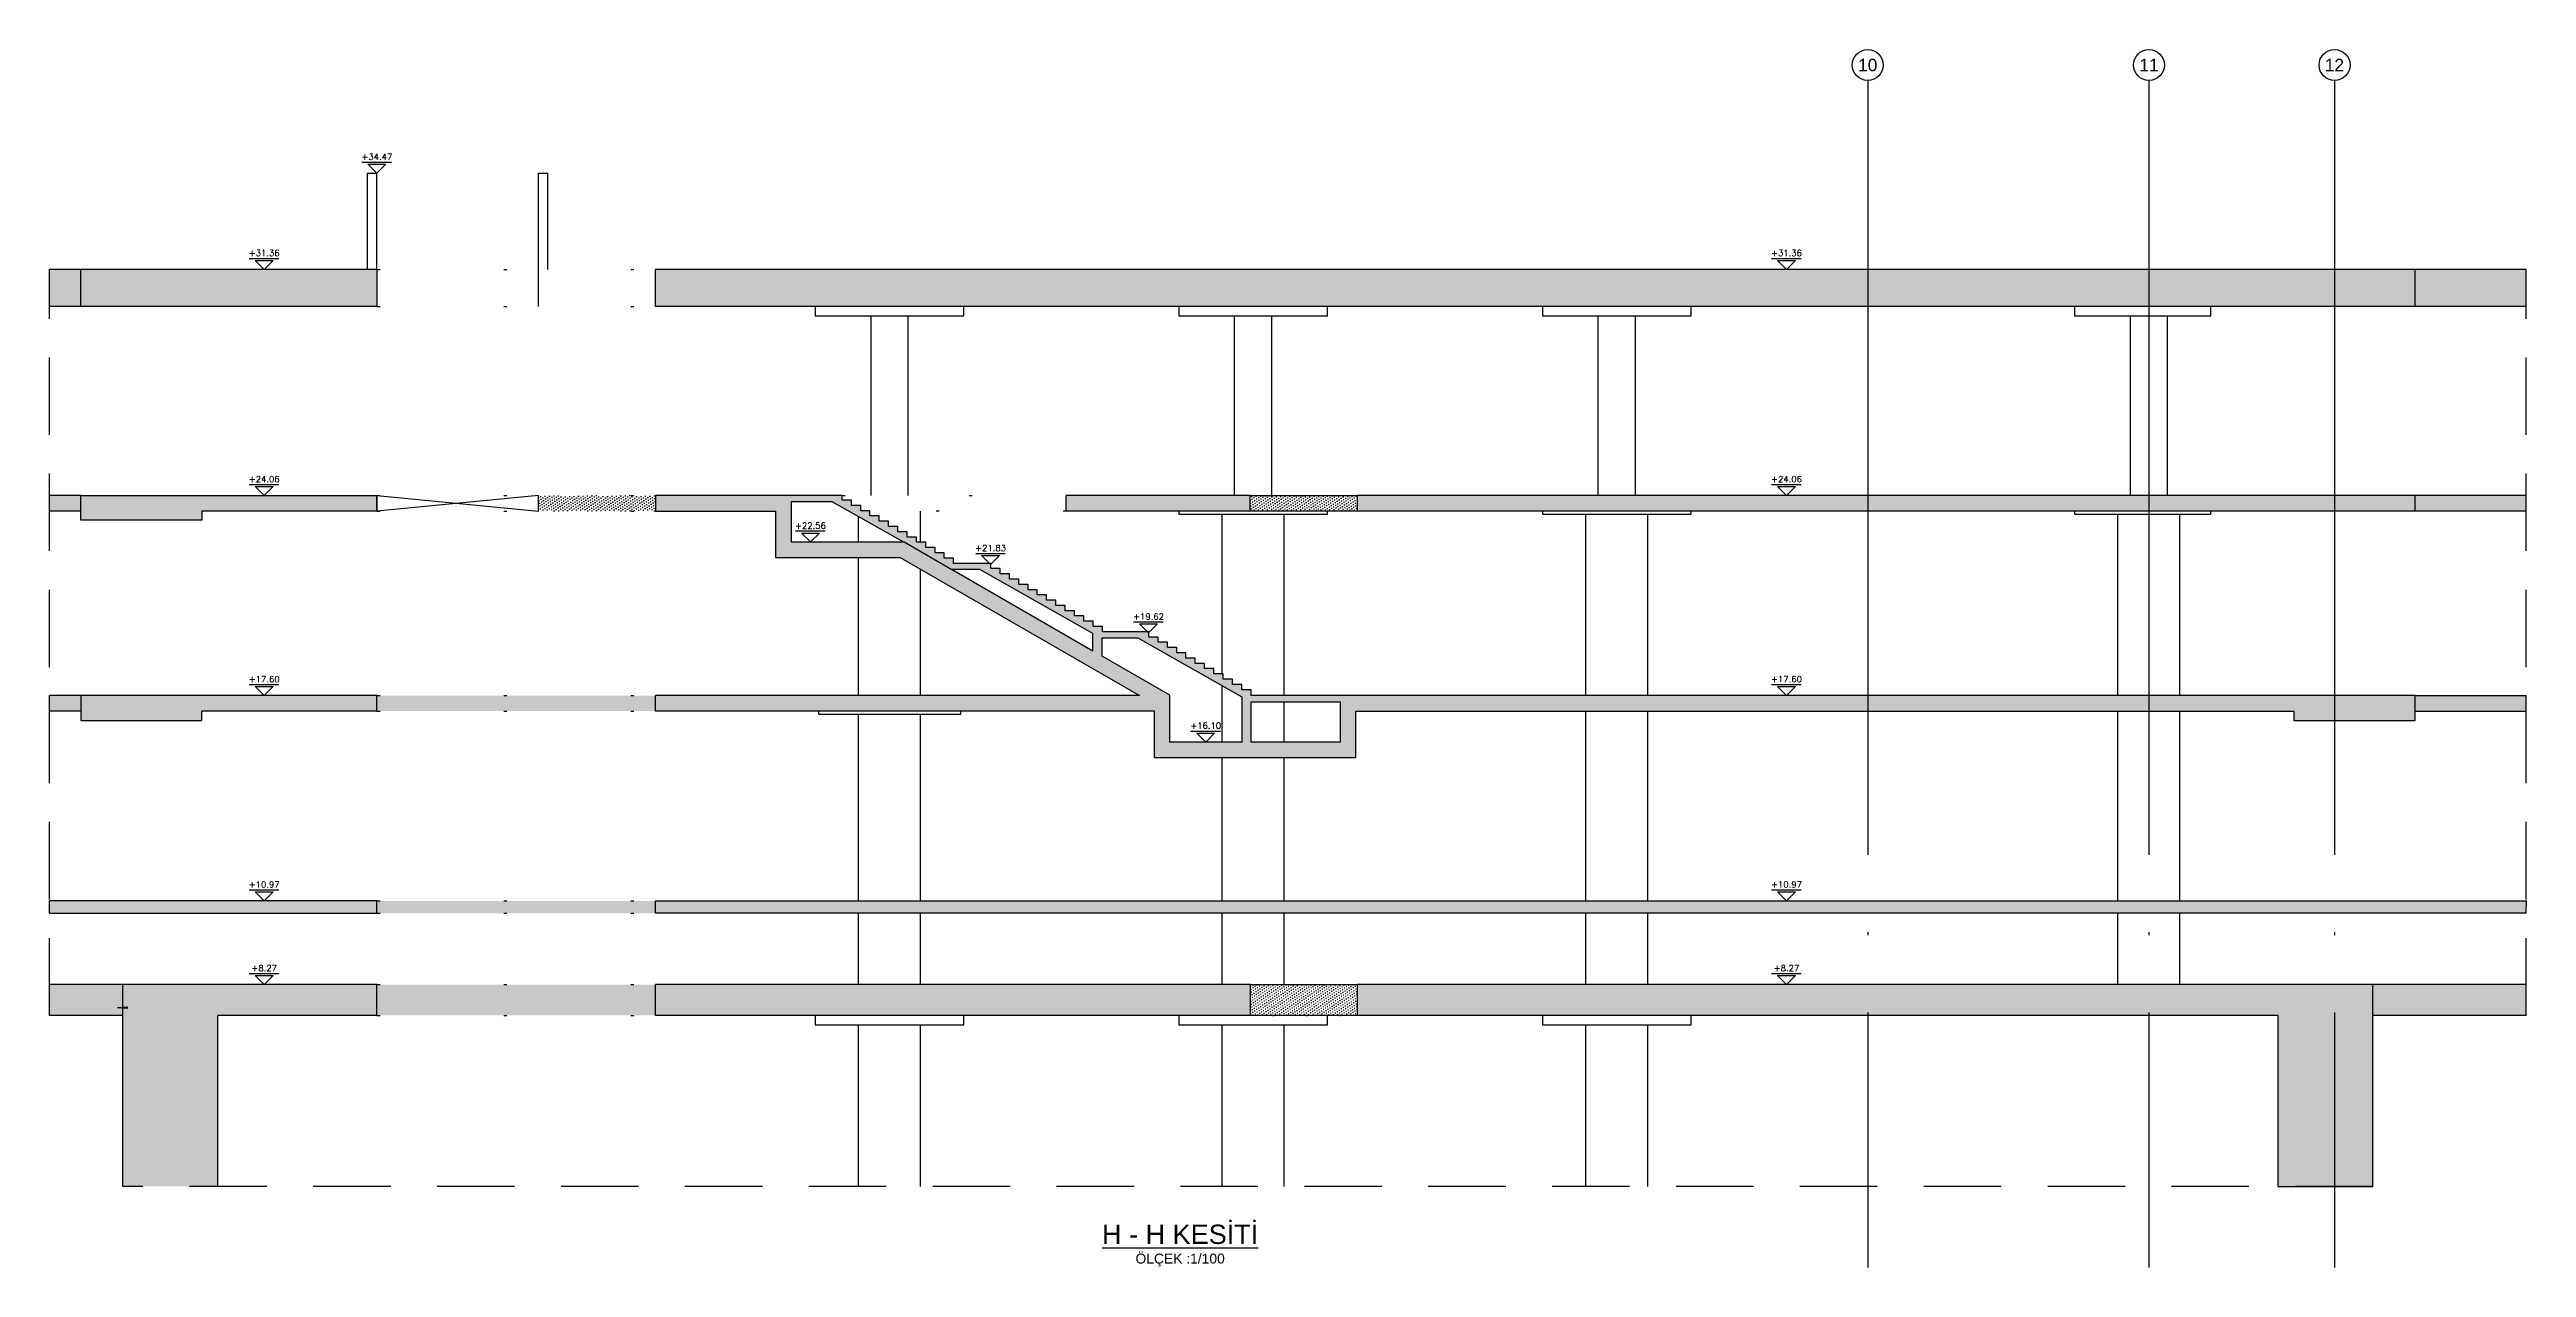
# Model space of a CAD drawing. Header units: millimetres. Extents: x 400408 to 401363, y 4543987 to 4544157.
# Drawn here: x 401201.3 to 401281.3, y 4544029.1 to 4544068.4 of the extents above; entities that cross this region are included whole.
import ezdxf
from ezdxf.enums import TextEntityAlignment as Align

# ---------------------------------------------------------------- set-up
doc = ezdxf.new("R2010")
doc.units = ezdxf.units.MM
for name, pattern in [('ACAD_ISO05W100', [33, 24, -3, 0, -3, 0, -3]), ('AKS', [3, 2.5, -0.25, 0, -0.25]), ('CIZGI', [0.4, 0.25, -0.15]), ('CONTINU', [0]), ('Dot', [4, 0, -4]), ('HIDDEN', [0.375, 0.25, -0.125])]:
    doc.linetypes.add(name, pattern=pattern)
for name, color, linetype in [('aks prota', 2, 'AKS'), ('caks prota', 4, 'Continuous'), ('görünüş prota', 4, 'Continuous'), ('iderzi_PROTA', 3, 'Continuous'), ('kesik prota', 2, 'CIZGI'), ('kesit prota', 1, 'Continuous'), ('kesit tarama prota', 252, 'Continuous'), ('kolon tarama prota', 252, 'Continuous'), ('kot prota', 4, 'Continuous'), ('PRT-CST-rc_level', 6, 'Continuous'), ('PRT-CST-rc_levermark', 4, 'Continuous'), ('st_s_su tutucu', 2, 'Continuous'), ('st_s_ölçü', 4, 'Continuous'), ('t35 prota', 3, 'Continuous'), ('taks prota', 7, 'Continuous'), ('tplan prota', 7, 'Continuous')]:
    doc.layers.add(name, color=color, linetype=linetype)
doc.styles.add('Arial', font='Arial.ttf')
doc.styles.add('OLCU', font='romanstw.shx')
doc.styles.add('TAKS', font='Arial Unicode.ttf')
pattern_1 = [(36, (401042.08825, 4543716.50531), (-0.014547592, 0.087543451), [0, -0.079375])]

# ---------------------------------------------------------------- blocks, each defined once
blk = doc.blocks.new('KOTK5')
at = {"layer": 'PRT-CST-rc_levermark'}
blk.add_line((217, 160), (-213, 160), dxfattribs=at)
blk.add_lwpolyline([(130, 130), (-130, 130), (0, 0)], close=True, dxfattribs=at)
at = {"layer": 'PRT-CST-rc_level', "style": 'OLCU'}
blk.add_attdef('000.00', text='', height=90, dxfattribs=at).set_placement((0, 193), align=Align.CENTER)
blk = doc.blocks.new('D')
at = {"layer": 'st_s_su tutucu', "linetype": 'CONTINU', "ltscale": 0.2}
for p, q in [((-39988, 52508), (-39993, 52508)), ((-39993, 52508), (-39993, 52507)), ((-39993, 52507), (-39991, 52506)), ((-39991, 52499), (-39992, 52499)), ((-39992, 52499), (-39992, 52498)), ((-39992, 52498), (-39991, 52498)), ((-39991, 52489), (-39992, 52489)), ((-39992, 52489), (-39992, 52488)), ((-39992, 52488), (-39991, 52488)), ((-39991, 52479), (-39992, 52479)), ((-39992, 52479), (-39992, 52478)), ((-39992, 52478), (-39991, 52478)), ((-39992, 52468), (-39992, 52469)), ((-39992, 52469), (-39991, 52469)), ((-39991, 52468), (-39992, 52468)), ((-39991, 52506), (-39991, 52499)), ((-39991, 52498), (-39991, 52489)), ((-39991, 52488), (-39991, 52479)), ((-39991, 52469), (-39991, 52478)), ((-39991, 52459), (-39991, 52468)), ((-39990, 52506), (-39988, 52507)), ((-39990, 52499), (-39990, 52506)), ((-39989, 52499), (-39990, 52499)), ((-39990, 52489), (-39990, 52498)), ((-39990, 52498), (-39989, 52498)), ((-39989, 52489), (-39990, 52489)), ((-39990, 52479), (-39990, 52488)), ((-39990, 52488), (-39989, 52488)), ((-39989, 52479), (-39990, 52479)), ((-39990, 52478), (-39989, 52478)), ((-39990, 52478), (-39990, 52469)), ((-39990, 52469), (-39989, 52469)), ((-39989, 52468), (-39990, 52468)), ((-39990, 52468), (-39990, 52459)), ((-39989, 52498), (-39989, 52499)), ((-39989, 52488), (-39989, 52489)), ((-39989, 52478), (-39989, 52479)), ((-39989, 52469), (-39989, 52468)), ((-39988, 52507), (-39988, 52508)), ((-39993, 52449), (-39991, 52450)), ((-39993, 52448), (-39993, 52449)), ((-39988, 52448), (-39993, 52448)), ((-39992, 52458), (-39992, 52459)), ((-39992, 52459), (-39991, 52459)), ((-39991, 52458), (-39992, 52458)), ((-39991, 52450), (-39991, 52458)), ((-39990, 52459), (-39989, 52459)), ((-39989, 52458), (-39990, 52458)), ((-39990, 52458), (-39990, 52450)), ((-39990, 52450), (-39988, 52449)), ((-39989, 52459), (-39989, 52458)), ((-39988, 52449), (-39988, 52448))]:
    blk.add_line(p, q, dxfattribs=at)

msp = doc.modelspace()

# ---------------------------------------------------------------- hatches: boundary and pattern name
at = {"layer": 'kesit tarama prota'}
h = msp.add_hatch(color=256, dxfattribs=at)
h.dxf.hatch_style = 1
h.paths.add_polyline_path([(401202.329, 4544061.297), (401201.317, 4544061.297), (401201.317, 4544060.097), (401202.329, 4544060.097)])
h.paths.add_polyline_path([(401211.887, 4544061.297), (401202.329, 4544061.297), (401202.329, 4544060.097), (401211.887, 4544060.097)])
h = msp.add_hatch(color=256, dxfattribs=at)
h.dxf.hatch_style = 1
h.paths.add_polyline_path([(401277.693, 4544061.297), (401220.887, 4544061.297), (401220.887, 4544060.097), (401277.693, 4544060.097)])
h = msp.add_hatch(color=256, dxfattribs=at)
h.dxf.hatch_style = 1
h.paths.add_polyline_path([(401281.286, 4544061.297), (401277.693, 4544061.297), (401277.693, 4544060.097), (401281.286, 4544060.097)])
h = msp.add_hatch(color=256, dxfattribs=at)
h.dxf.hatch_style = 1
h.paths.add_polyline_path([(401202.326, 4544053.997), (401201.317, 4544053.997), (401201.317, 4544053.497), (401202.326, 4544053.497)])
h.paths.add_polyline_path([(401211.887, 4544053.997), (401202.326, 4544053.997), (401202.326, 4544053.197), (401206.239, 4544053.197), (401206.239, 4544053.497), (401211.887, 4544053.497)])
h = msp.add_hatch(dxfattribs=at)
h.set_pattern_fill('DOTS', color=2, scale=0.05, angle=36)
h.set_pattern_definition(pattern_1)
h.paths.add_polyline_path([(401220.887, 4544053.997), (401217.107, 4544053.997), (401217.107, 4544053.497), (401220.887, 4544053.497)])
h = msp.add_hatch(color=256, dxfattribs=at)
h.dxf.hatch_style = 1
h.paths.add_polyline_path([(401277.693, 4544047.537), (401240.11, 4544047.537), (401240.11, 4544047.727), (401239.81, 4544047.727), (401239.81, 4544047.897), (401239.51, 4544047.897), (401239.51, 4544048.067), (401239.21, 4544048.067), (401239.21, 4544048.237), (401238.91, 4544048.237), (401238.91, 4544048.407), (401238.61, 4544048.407), (401238.61, 4544048.577), (401238.31, 4544048.577), (401238.31, 4544048.747), (401238.01, 4544048.747), (401238.01, 4544048.917), (401237.71, 4544048.917), (401237.71, 4544049.087), (401237.41, 4544049.087), (401237.41, 4544049.257), (401237.11, 4544049.257), (401237.11, 4544049.427), (401236.81, 4544049.427), (401236.81, 4544049.597), (401235.31, 4544049.597), (401235.31, 4544049.767), (401235.01, 4544049.767), (401235.01, 4544049.937), (401234.71, 4544049.937), (401234.71, 4544050.107), (401234.41, 4544050.107), (401234.41, 4544050.277), (401234.11, 4544050.277), (401234.11, 4544050.447), (401233.81, 4544050.447), (401233.81, 4544050.617), (401233.51, 4544050.617), (401233.51, 4544050.787), (401233.21, 4544050.787), (401233.21, 4544050.957), (401232.91, 4544050.957), (401232.91, 4544051.127), (401232.61, 4544051.127), (401232.61, 4544051.297), (401232.31, 4544051.297), (401232.31, 4544051.467), (401232.01, 4544051.467), (401232.01, 4544051.637), (401231.71, 4544051.637), (401231.71, 4544051.807), (401230.507, 4544051.807), (401230.507, 4544051.977), (401230.207, 4544051.977), (401230.207, 4544052.147), (401229.907, 4544052.147), (401229.907, 4544052.317), (401229.607, 4544052.317), (401229.607, 4544052.487), (401229.307, 4544052.487), (401229.307, 4544052.657), (401229.007, 4544052.657), (401229.007, 4544052.827), (401228.707, 4544052.827), (401228.707, 4544052.997), (401228.407, 4544052.997), (401228.407, 4544053.167), (401228.107, 4544053.167), (401228.107, 4544053.337), (401227.807, 4544053.337), (401227.807, 4544053.507), (401227.507, 4544053.507), (401227.507, 4544053.677), (401227.207, 4544053.677), (401227.207, 4544053.847), (401226.907, 4544053.847), (401226.907, 4544053.997), (401220.887, 4544053.997), (401220.887, 4544053.497), (401224.758, 4544053.497), (401224.758, 4544051.997), (401228.781, 4544051.997), (401236.506, 4544047.537), (401220.887, 4544047.537), (401220.887, 4544047.037), (401236.993, 4544047.037), (401236.993, 4544045.537), (401243.493, 4544045.537), (401243.493, 4544047.037), (401273.78, 4544047.037), (401273.78, 4544046.737), (401277.693, 4544046.737)])
h.paths.add_polyline_path([(401230.457, 4544051.607), (401231.357, 4544051.607), (401235.002, 4544049.542), (401235.002, 4544048.983)], flags=16)
h.paths.add_polyline_path([(401235.302, 4544048.81), (401235.302, 4544049.397), (401236.457, 4544049.397), (401239.81, 4544047.497), (401239.81, 4544046.037), (401237.493, 4544046.037), (401237.493, 4544047.545)], flags=16)
h.paths.add_polyline_path([(401240.11, 4544047.337), (401242.993, 4544047.337), (401242.993, 4544046.037), (401240.11, 4544046.037)], flags=16)
h.paths.add_polyline_path([(401228.884, 4544052.497), (401225.258, 4544052.497), (401225.258, 4544053.797), (401226.59, 4544053.797)], flags=16)
h = msp.add_hatch(color=256, dxfattribs=at)
h.dxf.hatch_style = 1
h.paths.add_polyline_path([(401240.08, 4544053.997), (401234.14, 4544053.997), (401234.14, 4544053.497), (401240.08, 4544053.497)])
h.paths.add_polyline_path([(401277.693, 4544053.997), (401243.55, 4544053.997), (401243.55, 4544053.497), (401277.693, 4544053.497)])
h = msp.add_hatch(dxfattribs=at)
h.set_pattern_fill('DOTS', color=2, scale=0.05, angle=36)
h.set_pattern_definition(pattern_1)
h.paths.add_polyline_path([(401243.55, 4544053.997), (401240.08, 4544053.997), (401240.08, 4544053.497), (401243.55, 4544053.497)])
h = msp.add_hatch(color=256, dxfattribs=at)
h.dxf.hatch_style = 1
h.paths.add_polyline_path([(401281.286, 4544053.997), (401277.693, 4544053.997), (401277.693, 4544053.497), (401281.286, 4544053.497)])
h = msp.add_hatch(color=256, dxfattribs=at)
h.dxf.hatch_style = 1
h.paths.add_polyline_path([(401202.326, 4544047.537), (401201.317, 4544047.537), (401201.317, 4544047.037), (401202.326, 4544047.037)])
h.paths.add_polyline_path([(401211.887, 4544047.537), (401202.326, 4544047.537), (401202.326, 4544046.737), (401206.239, 4544046.737), (401206.239, 4544047.037), (401211.887, 4544047.037)])
h = msp.add_hatch(dxfattribs=at)
h.set_pattern_fill('DOTS', color=2, scale=0.05, angle=36)
h.set_pattern_definition(pattern_1)
h.paths.add_polyline_path([(401220.887, 4544047.537), (401211.887, 4544047.537), (401211.887, 4544047.037), (401220.887, 4544047.037)])
h = msp.add_hatch(color=256, dxfattribs=at)
h.dxf.hatch_style = 1
h.paths.add_polyline_path([(401281.286, 4544047.537), (401277.693, 4544047.537), (401277.693, 4544047.037), (401281.286, 4544047.037)])
h = msp.add_hatch(color=256, dxfattribs=at)
h.dxf.hatch_style = 1
h.paths.add_polyline_path([(401211.887, 4544040.907), (401201.317, 4544040.907), (401201.317, 4544040.507), (401211.887, 4544040.507)])
h = msp.add_hatch(dxfattribs=at)
h.set_pattern_fill('DOTS', color=2, scale=0.05, angle=36)
h.set_pattern_definition(pattern_1)
h.paths.add_polyline_path([(401220.887, 4544040.907), (401211.887, 4544040.907), (401211.887, 4544040.507), (401220.887, 4544040.507)])
h = msp.add_hatch(color=256, dxfattribs=at)
h.dxf.hatch_style = 1
h.paths.add_polyline_path([(401281.291, 4544040.907), (401220.887, 4544040.907), (401220.887, 4544040.507), (401281.286, 4544040.507)])
h = msp.add_hatch(color=256, dxfattribs=at)
h.dxf.hatch_style = 1
h.paths.add_polyline_path([(401206.746, 4544037.207), (401211.887, 4544037.207), (401211.887, 4544038.207), (401201.317, 4544038.207), (401201.317, 4544037.207), (401203.683, 4544037.207), (401203.683, 4544031.689), (401206.746, 4544031.689)])
h = msp.add_hatch(dxfattribs=at)
h.set_pattern_fill('DOTS', color=2, scale=0.05, angle=36)
h.set_pattern_definition(pattern_1)
h.paths.add_polyline_path([(401220.887, 4544038.207), (401211.887, 4544038.207), (401211.887, 4544037.207), (401220.887, 4544037.207)])
h = msp.add_hatch(color=256, dxfattribs=at)
h.dxf.hatch_style = 1
h.paths.add_polyline_path([(401240.08, 4544038.207), (401220.887, 4544038.207), (401220.887, 4544037.207), (401240.08, 4544037.207)])
h = msp.add_hatch(dxfattribs=at)
h.set_pattern_fill('DOTS', color=2, scale=0.05, angle=36)
h.set_pattern_definition(pattern_1)
h.paths.add_polyline_path([(401243.55, 4544038.207), (401240.08, 4544038.207), (401240.08, 4544037.207), (401243.55, 4544037.207)])
h = msp.add_hatch(color=256, dxfattribs=at)
h.dxf.hatch_style = 1
h.paths.add_polyline_path([(401276.332, 4544037.207), (401281.286, 4544037.207), (401281.286, 4544038.207), (401243.55, 4544038.207), (401243.55, 4544037.207), (401273.27, 4544037.207), (401273.27, 4544031.689), (401276.332, 4544031.689)])

# ---------------------------------------------------------------- linework, layer by layer
at = {"layer": 'aks prota', "ltscale": 10}
for p, q in [((401260.022, 4544067.399), (401260.022, 4544029.07)), ((401269.102, 4544067.399), (401269.102, 4544029.07)), ((401275.094, 4544067.399), (401275.094, 4544029.07))]:
    msp.add_line(p, q, dxfattribs=at)
at = {"layer": 'caks prota', "ltscale": 0.05}
for centre in [(401260.022, 4544067.899), (401269.102, 4544067.899), (401275.094, 4544067.899)]:
    msp.add_circle(centre, 0.5, dxfattribs=at)
at = {"layer": 'görünüş prota'}
for p, q in [((401227.841, 4544053.997), (401227.841, 4544059.797)), ((401229.041, 4544053.997), (401229.041, 4544059.797)), ((401239.58, 4544053.997), (401239.58, 4544059.797)), ((401240.78, 4544053.997), (401240.78, 4544059.797)), ((401251.322, 4544053.997), (401251.322, 4544059.797)), ((401252.522, 4544053.997), (401252.522, 4544059.797)), ((401268.502, 4544053.997), (401268.502, 4544059.797)), ((401269.702, 4544053.997), (401269.702, 4544059.797)), ((401229.441, 4544052.487), (401229.441, 4544053.497)), ((401227.441, 4544052.497), (401227.441, 4544053.315)), ((401239.18, 4544048.237), (401239.18, 4544053.397)), ((401241.18, 4544047.537), (401241.18, 4544053.397)), ((401250.922, 4544047.537), (401250.922, 4544053.397)), ((401252.922, 4544047.537), (401252.922, 4544053.397)), ((401268.102, 4544047.537), (401268.102, 4544053.397)), ((401270.102, 4544047.537), (401270.102, 4544053.397)), ((401227.441, 4544047.537), (401227.441, 4544051.997)), ((401229.441, 4544047.537), (401229.441, 4544051.616)), ((401239.18, 4544046.037), (401239.18, 4544047.854)), ((401241.18, 4544046.037), (401241.18, 4544047.337)), ((401250.922, 4544040.907), (401250.922, 4544047.037)), ((401252.922, 4544040.907), (401252.922, 4544047.037)), ((401268.102, 4544040.907), (401268.102, 4544047.037)), ((401270.102, 4544040.907), (401270.102, 4544047.037)), ((401227.441, 4544040.907), (401227.441, 4544046.937)), ((401229.441, 4544040.907), (401229.441, 4544046.937)), ((401239.18, 4544040.907), (401239.18, 4544045.537)), ((401241.18, 4544040.907), (401241.18, 4544045.537)), ((401227.441, 4544038.207), (401227.441, 4544040.507)), ((401229.441, 4544038.207), (401229.441, 4544040.507)), ((401239.18, 4544038.207), (401239.18, 4544040.507)), ((401241.18, 4544038.207), (401241.18, 4544040.507)), ((401250.922, 4544038.207), (401250.922, 4544040.507)), ((401252.922, 4544038.207), (401252.922, 4544040.507)), ((401268.102, 4544038.207), (401268.102, 4544040.507)), ((401270.102, 4544038.207), (401270.102, 4544040.507)), ((401227.441, 4544031.689), (401227.441, 4544036.907)), ((401229.441, 4544031.689), (401229.441, 4544036.907)), ((401239.18, 4544031.689), (401239.18, 4544036.907)), ((401241.18, 4544031.689), (401241.18, 4544036.907)), ((401250.922, 4544031.689), (401250.922, 4544036.907)), ((401252.922, 4544031.689), (401252.922, 4544036.907))]:
    msp.add_line(p, q, dxfattribs=at)
for points in [[(401211.587, 4544061.297), (401211.587, 4544064.407)], [(401211.587, 4544064.407), (401211.887, 4544064.407)], [(401211.887, 4544061.297), (401211.887, 4544064.407)], [(401217.107, 4544060.097), (401217.107, 4544064.407)], [(401217.107, 4544064.407), (401217.407, 4544064.407)], [(401217.407, 4544061.297), (401217.407, 4544064.407)], [(401226.041, 4544060.097), (401226.041, 4544059.797), (401230.841, 4544059.797), (401230.841, 4544060.097)], [(401237.78, 4544060.097), (401237.78, 4544059.797), (401242.58, 4544059.797), (401242.58, 4544060.097)], [(401249.519, 4544060.097), (401249.519, 4544059.797), (401254.319, 4544059.797), (401254.319, 4544060.097)], [(401266.698, 4544060.097), (401266.698, 4544059.797), (401271.098, 4544059.797), (401271.098, 4544060.097)], [(401237.78, 4544053.497), (401237.78, 4544053.397), (401242.58, 4544053.397), (401242.58, 4544053.497)], [(401240.08, 4544053.997), (401243.55, 4544053.997)], [(401243.55, 4544053.497), (401240.08, 4544053.497)], [(401249.519, 4544053.497), (401249.519, 4544053.397), (401254.319, 4544053.397), (401254.319, 4544053.497)], [(401266.698, 4544053.497), (401266.698, 4544053.397), (401271.098, 4544053.397), (401271.098, 4544053.497)], [(401226.141, 4544047.037), (401226.141, 4544046.937), (401230.741, 4544046.937), (401230.741, 4544047.037)], [(401240.08, 4544038.207), (401243.55, 4544038.207)], [(401226.041, 4544037.207), (401226.041, 4544036.907), (401230.841, 4544036.907), (401230.841, 4544037.207)], [(401237.78, 4544037.207), (401237.78, 4544036.907), (401242.58, 4544036.907), (401242.58, 4544037.207)], [(401243.55, 4544037.207), (401240.08, 4544037.207)], [(401249.521, 4544037.207), (401249.521, 4544036.907), (401254.321, 4544036.907), (401254.321, 4544037.207)]]:
    msp.add_lwpolyline(points, dxfattribs=at)
at = {"layer": 'görünüş prota', "color": 4, "linetype": 'Dot'}
for points in [[(401211.887, 4544061.297), (401220.887, 4544061.297)], [(401211.887, 4544060.097), (401220.887, 4544060.097)], [(401211.887, 4544053.997), (401220.887, 4544053.997)], [(401211.887, 4544053.497), (401220.887, 4544053.497)], [(401226.907, 4544053.997), (401234.14, 4544053.997)], [(401234.14, 4544053.497), (401227.807, 4544053.497)], [(401211.887, 4544047.537), (401220.887, 4544047.537)], [(401211.887, 4544047.037), (401220.887, 4544047.037)], [(401211.887, 4544040.907), (401220.887, 4544040.907)], [(401211.887, 4544040.507), (401220.887, 4544040.507)], [(401211.887, 4544038.207), (401220.887, 4544038.207)], [(401211.887, 4544037.207), (401220.887, 4544037.207)]]:
    msp.add_lwpolyline(points, dxfattribs=at)
at = {"layer": 'iderzi_PROTA', "linetype": 'ACAD_ISO05W100', "ltscale": 2}
for p, q in [((401203.683, 4544037.207), (401203.683, 4544038.207)), ((401276.332, 4544037.207), (401276.332, 4544038.207))]:
    msp.add_line(p, q, dxfattribs=at)
at = {"layer": 'kesik prota', "ltscale": 10}
msp.add_line((401276.332, 4544031.689), (401203.683, 4544031.689), dxfattribs=at)
at = {"layer": 'kesik prota', "linetype": 'HIDDEN', "ltscale": 10}
for points in [[(401201.317, 4544037.207), (401201.317, 4544061.297)], [(401281.286, 4544037.207), (401281.286, 4544061.297)]]:
    msp.add_lwpolyline(points, dxfattribs=at)
at = {"layer": 'kesik prota', "ltscale": 10}
msp.add_lwpolyline([(401228.884, 4544052.497), (401228.915, 4544052.497), (401230.521, 4544051.57)], dxfattribs=at)
at = {"layer": 'kesit prota', "color": 1}
for p, q in [((401211.887, 4544061.297), (401201.317, 4544061.297)), ((401211.887, 4544061.297), (401211.887, 4544060.097)), ((401281.286, 4544061.297), (401220.887, 4544061.297)), ((401220.887, 4544060.097), (401220.887, 4544061.297)), ((401211.887, 4544060.097), (401201.317, 4544060.097)), ((401281.286, 4544060.097), (401220.887, 4544060.097)), ((401240.08, 4544053.997), (401234.14, 4544053.997)), ((401234.14, 4544053.497), (401234.14, 4544053.997)), ((401240.08, 4544053.497), (401234.14, 4544053.497)), ((401240.08, 4544053.497), (401240.08, 4544053.997)), ((401281.286, 4544053.997), (401243.55, 4544053.997)), ((401243.55, 4544053.497), (401243.55, 4544053.997)), ((401281.286, 4544053.497), (401243.55, 4544053.497)), ((401277.693, 4544053.497), (401277.693, 4544053.997)), ((401202.326, 4544047.537), (401201.317, 4544047.537)), ((401202.326, 4544047.037), (401201.317, 4544047.037)), ((401211.887, 4544047.037), (401206.239, 4544047.037)), ((401211.887, 4544047.037), (401211.887, 4544047.537)), ((401220.887, 4544047.037), (401220.887, 4544047.537)), ((401236.993, 4544047.037), (401220.887, 4544047.037)), ((401236.993, 4544045.537), (401236.993, 4544047.037)), ((401243.493, 4544045.537), (401243.493, 4544047.037)), ((401236.993, 4544045.537), (401243.493, 4544045.537)), ((401211.887, 4544038.207), (401201.317, 4544038.207)), ((401211.887, 4544037.207), (401211.887, 4544038.207)), ((401240.08, 4544038.207), (401220.887, 4544038.207)), ((401220.887, 4544037.207), (401220.887, 4544038.207)), ((401240.08, 4544038.207), (401240.08, 4544037.207)), ((401281.286, 4544038.207), (401243.55, 4544038.207)), ((401243.55, 4544037.207), (401243.55, 4544038.207)), ((401203.683, 4544037.207), (401201.317, 4544037.207)), ((401203.683, 4544031.689), (401203.683, 4544037.207)), ((401211.887, 4544037.207), (401206.746, 4544037.207)), ((401206.746, 4544031.689), (401206.746, 4544037.207)), ((401240.08, 4544037.207), (401220.887, 4544037.207)), ((401273.27, 4544037.207), (401243.55, 4544037.207)), ((401273.27, 4544031.689), (401273.27, 4544037.207)), ((401281.286, 4544037.207), (401276.332, 4544037.207)), ((401276.332, 4544031.689), (401276.332, 4544037.207))]:
    msp.add_line(p, q, dxfattribs=at)
at = {"layer": 'kesit prota'}
for p, q in [((401202.329, 4544060.097), (401202.329, 4544061.297)), ((401277.693, 4544060.097), (401277.693, 4544061.297))]:
    msp.add_line(p, q, dxfattribs=at)
at = {"layer": 'kesit prota', "color": 1}
for points in [[(401202.326, 4544053.997), (401201.317, 4544053.997)], [(401202.326, 4544053.497), (401201.317, 4544053.497)], [(401224.758, 4544053.497), (401224.758, 4544051.997), (401228.781, 4544051.997), (401236.506, 4544047.537), (401220.887, 4544047.537)], [(401231.357, 4544051.607), (401230.457, 4544051.607), (401235.002, 4544048.983), (401235.002, 4544049.542), (401231.357, 4544051.607)], [(401237.493, 4544047.545), (401235.302, 4544048.81), (401235.302, 4544049.397), (401236.457, 4544049.397), (401239.81, 4544047.497), (401239.81, 4544046.037)], [(401239.81, 4544046.037), (401237.493, 4544046.037), (401237.493, 4544047.537)]]:
    msp.add_lwpolyline(points, dxfattribs=at)
for points in [[(401202.326, 4544053.997), (401211.887, 4544053.997), (401211.887, 4544053.497), (401206.239, 4544053.497), (401206.239, 4544053.197), (401202.326, 4544053.197)], [(401228.884, 4544052.497), (401226.59, 4544053.797), (401225.258, 4544053.797), (401225.258, 4544052.497)], [(401240.11, 4544047.337), (401242.993, 4544047.337), (401242.993, 4544046.037), (401240.11, 4544046.037)]]:
    msp.add_lwpolyline(points, close=True, dxfattribs=at)
at = {"layer": 'kesit prota'}
for points in [[(401243.493, 4544047.037), (401273.78, 4544047.037), (401273.78, 4544046.737), (401277.693, 4544046.737), (401277.693, 4544047.537), (401240.11, 4544047.537), (401240.11, 4544047.727), (401239.81, 4544047.727), (401239.81, 4544047.897), (401239.51, 4544047.897), (401239.51, 4544048.067), (401239.21, 4544048.067), (401239.21, 4544048.237), (401238.91, 4544048.237), (401238.91, 4544048.407), (401238.61, 4544048.407), (401238.61, 4544048.577), (401238.31, 4544048.577), (401238.31, 4544048.747), (401238.01, 4544048.747), (401238.01, 4544048.917), (401237.71, 4544048.917), (401237.71, 4544049.087), (401237.41, 4544049.087), (401237.41, 4544049.257), (401237.11, 4544049.257), (401237.11, 4544049.427), (401236.81, 4544049.427), (401236.81, 4544049.597), (401235.31, 4544049.597), (401235.31, 4544049.767), (401235.01, 4544049.767), (401235.01, 4544049.937), (401234.71, 4544049.937), (401234.71, 4544050.107), (401234.41, 4544050.107), (401234.41, 4544050.277), (401234.11, 4544050.277), (401234.11, 4544050.447), (401233.81, 4544050.447), (401233.81, 4544050.617), (401233.51, 4544050.617), (401233.51, 4544050.787), (401233.21, 4544050.787), (401233.21, 4544050.957), (401232.91, 4544050.957), (401232.91, 4544051.127), (401232.61, 4544051.127), (401232.61, 4544051.297), (401232.31, 4544051.297), (401232.31, 4544051.467), (401232.01, 4544051.467), (401232.01, 4544051.637), (401231.71, 4544051.637), (401231.71, 4544051.807), (401230.507, 4544051.807), (401230.507, 4544051.977), (401230.207, 4544051.977), (401230.207, 4544052.147), (401229.907, 4544052.147), (401229.907, 4544052.317), (401229.607, 4544052.317), (401229.607, 4544052.487), (401229.307, 4544052.487), (401229.307, 4544052.657), (401229.007, 4544052.657), (401229.007, 4544052.827), (401228.707, 4544052.827), (401228.707, 4544052.997), (401228.407, 4544052.997), (401228.407, 4544053.167), (401228.107, 4544053.167), (401228.107, 4544053.337), (401227.807, 4544053.337), (401227.807, 4544053.507), (401227.507, 4544053.507), (401227.507, 4544053.677), (401227.207, 4544053.677), (401227.207, 4544053.847), (401226.907, 4544053.847), (401226.907, 4544053.997), (401220.887, 4544053.997), (401220.887, 4544053.497), (401224.758, 4544053.497)], [(401211.887, 4544047.537), (401202.326, 4544047.537), (401202.326, 4544046.737), (401206.239, 4544046.737), (401206.239, 4544047.037)], [(401277.693, 4544047.537), (401281.286, 4544047.537)], [(401277.693, 4544047.037), (401281.286, 4544047.037)], [(401201.317, 4544040.507), (401211.887, 4544040.507), (401211.887, 4544040.907), (401201.317, 4544040.907)], [(401281.286, 4544040.507), (401220.887, 4544040.507), (401220.887, 4544040.907), (401281.291, 4544040.907)], [(401281.286, 4544040.507), (401281.291, 4544040.907)], [(401281.286, 4544037.207), (401281.286, 4544038.207)]]:
    msp.add_lwpolyline(points, dxfattribs=at)
at = {"layer": 'kesit tarama prota'}
for points in [[(401201.317, 4544060.097), (401201.317, 4544061.297)], [(401281.286, 4544060.097), (401281.286, 4544061.297)], [(401201.317, 4544053.497), (401201.317, 4544053.997)], [(401281.286, 4544053.497), (401281.286, 4544053.997)], [(401201.317, 4544047.037), (401201.317, 4544047.537)], [(401281.286, 4544047.037), (401281.286, 4544047.537)], [(401201.317, 4544040.507), (401201.317, 4544040.907)], [(401273.27, 4544031.689), (401276.332, 4544031.689)]]:
    msp.add_lwpolyline(points, dxfattribs=at)
at = {"layer": 'kolon tarama prota', "color": 2}
msp.add_lwpolyline([(401211.887, 4544053.497), (401211.887, 4544053.997), (401217.107, 4544053.497), (401217.107, 4544053.997), (401211.887, 4544053.497), (401211.887, 4544053.997)], dxfattribs=at)

# ---------------------------------------------------------------- block references
at = {"layer": 'kot prota', "linetype": 'CONTINU', "ltscale": 0.1}
ref = msp.add_blockref('KOTK5', (401211.887, 4544064.407), dxfattribs=dict(at, xscale=-0.002222222222222221, yscale=0.002222222222222221, zscale=0.002222222222222222, rotation=1.399620875197627e-05))
ref.add_attrib('000.00', '+34.47', dxfattribs={"layer": 'PRT-CST-rc_level', "height": 0.2, "rotation": 0.00001, "style": 'OLCU'}).set_placement((401211.887, 4544064.836), align=Align.CENTER)
ref = msp.add_blockref('KOTK5', (401208.249, 4544061.297), dxfattribs=dict(at, xscale=-0.002222222222222222, yscale=0.002222222222222222, zscale=0.002222222222222222, rotation=359.9999999999902))
ref.add_attrib('000.00', '+31.36', dxfattribs={"layer": 'PRT-CST-rc_level', "height": 0.2, "style": 'OLCU'}).set_placement((401208.249, 4544061.726), align=Align.CENTER)
ref = msp.add_blockref('KOTK5', (401257.4, 4544061.297), dxfattribs=dict(at, xscale=-0.002222222222222222, yscale=0.002222222222222222, zscale=0.002222222222222222, rotation=359.9999999999902))
ref.add_attrib('000.00', '+31.36', dxfattribs={"layer": 'PRT-CST-rc_level', "height": 0.2, "style": 'OLCU'}).set_placement((401257.4, 4544061.726), align=Align.CENTER)
ref = msp.add_blockref('KOTK5', (401208.249, 4544053.997), dxfattribs=dict(at, xscale=-0.002222222222222222, yscale=0.002222222222222222, zscale=0.002222222222222222, rotation=359.9999999999902))
ref.add_attrib('000.00', '+24.06', dxfattribs={"layer": 'PRT-CST-rc_level', "height": 0.2, "style": 'OLCU'}).set_placement((401208.249, 4544054.426), align=Align.CENTER)
ref = msp.add_blockref('KOTK5', (401257.4, 4544053.997), dxfattribs=dict(at, xscale=-0.002222222222222222, yscale=0.002222222222222222, zscale=0.002222222222222222, rotation=359.9999999999902))
ref.add_attrib('000.00', '+24.06', dxfattribs={"layer": 'PRT-CST-rc_level', "height": 0.2, "style": 'OLCU'}).set_placement((401257.4, 4544054.426), align=Align.CENTER)
ref = msp.add_blockref('KOTK5', (401225.885, 4544052.497), dxfattribs=dict(at, xscale=-0.002222222222222222, yscale=0.002222222222222222, zscale=0.002222222222222222, rotation=359.9999999999902))
ref.add_attrib('000.00', '+22.56', dxfattribs={"layer": 'PRT-CST-rc_level', "height": 0.2, "style": 'OLCU'}).set_placement((401225.885, 4544052.926), align=Align.CENTER)
ref = msp.add_blockref('KOTK5', (401231.702, 4544051.77), dxfattribs=dict(at, xscale=-0.002222222222222222, yscale=0.002222222222222222, zscale=0.002222222222222222, rotation=359.9999999999902))
ref.add_attrib('000.00', '+21.83', dxfattribs={"layer": 'PRT-CST-rc_level', "height": 0.2, "style": 'OLCU'}).set_placement((401231.702, 4544052.199), align=Align.CENTER)
ref = msp.add_blockref('KOTK5', (401236.802, 4544049.56), dxfattribs=dict(at, xscale=-0.002222222222222222, yscale=0.002222222222222222, zscale=0.002222222222222222, rotation=359.9999999999902))
ref.add_attrib('000.00', '+19.62', dxfattribs={"layer": 'PRT-CST-rc_level', "height": 0.2, "style": 'OLCU'}).set_placement((401236.802, 4544049.989), align=Align.CENTER)
ref = msp.add_blockref('KOTK5', (401208.249, 4544047.537), dxfattribs=dict(at, xscale=-0.002222222222222222, yscale=0.002222222222222222, zscale=0.002222222222222222, rotation=359.9999999999902))
ref.add_attrib('000.00', '+17.60', dxfattribs={"layer": 'PRT-CST-rc_level', "height": 0.2, "style": 'OLCU'}).set_placement((401208.249, 4544047.966), align=Align.CENTER)
ref = msp.add_blockref('KOTK5', (401257.4, 4544047.537), dxfattribs=dict(at, xscale=-0.002222222222222222, yscale=0.002222222222222222, zscale=0.002222222222222222, rotation=359.9999999999902))
ref.add_attrib('000.00', '+17.60', dxfattribs={"layer": 'PRT-CST-rc_level', "height": 0.2, "style": 'OLCU'}).set_placement((401257.4, 4544047.966), align=Align.CENTER)
ref = msp.add_blockref('KOTK5', (401238.647, 4544046.037), dxfattribs=dict(at, xscale=-0.002222222222222222, yscale=0.002222222222222222, zscale=0.002222222222222222, rotation=359.9999999999902))
ref.add_attrib('000.00', '+16.10', dxfattribs={"layer": 'PRT-CST-rc_level', "height": 0.2, "style": 'OLCU'}).set_placement((401238.647, 4544046.466), align=Align.CENTER)
ref = msp.add_blockref('KOTK5', (401208.249, 4544040.907), dxfattribs=dict(at, xscale=-0.002222222222222222, yscale=0.002222222222222222, zscale=0.002222222222222222, rotation=359.9999999999902))
ref.add_attrib('000.00', '+10.97', dxfattribs={"layer": 'PRT-CST-rc_level', "height": 0.2, "style": 'OLCU'}).set_placement((401208.249, 4544041.336), align=Align.CENTER)
ref = msp.add_blockref('KOTK5', (401257.4, 4544040.907), dxfattribs=dict(at, xscale=-0.002222222222222222, yscale=0.002222222222222222, zscale=0.002222222222222222, rotation=359.9999999999902))
ref.add_attrib('000.00', '+10.97', dxfattribs={"layer": 'PRT-CST-rc_level', "height": 0.2, "style": 'OLCU'}).set_placement((401257.4, 4544041.336), align=Align.CENTER)
ref = msp.add_blockref('KOTK5', (401208.249, 4544038.207), dxfattribs=dict(at, xscale=-0.002222222222222222, yscale=0.002222222222222222, zscale=0.002222222222222222, rotation=359.9999999999902))
ref.add_attrib('000.00', '+8.27', dxfattribs={"layer": 'PRT-CST-rc_level', "height": 0.2, "style": 'OLCU'}).set_placement((401208.249, 4544038.636), align=Align.CENTER)
ref = msp.add_blockref('KOTK5', (401257.4, 4544038.207), dxfattribs=dict(at, xscale=-0.002222222222222222, yscale=0.002222222222222222, zscale=0.002222222222222222, rotation=359.9999999999902))
ref.add_attrib('000.00', '+8.27', dxfattribs={"layer": 'PRT-CST-rc_level', "height": 0.2, "style": 'OLCU'}).set_placement((401257.4, 4544038.636), align=Align.CENTER)
at = {"layer": 'st_s_ölçü', "xscale": 0.004999999999999998, "yscale": 0.004999999999999998, "zscale": 0.004999999999999998, "rotation": 270}
msp.add_blockref('D', (400941.292, 4543837.506), dxfattribs=at)

# ---------------------------------------------------------------- texts
at = {"layer": 't35 prota', "style": 'Arial'}
msp.add_text('ÖLÇEK :1/100', height=0.32, rotation=0.01179, dxfattribs=at).set_placement((401237.821, 4544029.343), align=Align.MIDDLE)
at = {"layer": 'taks prota', "style": 'TAKS'}
for s, p in [('10', (401260.022, 4544067.899)), ('11', (401269.102, 4544067.899)), ('12', (401275.091, 4544067.899))]:
    msp.add_text(s, height=0.4, dxfattribs=at).set_placement(p, align=Align.MIDDLE_CENTER)
at = {"layer": 'tplan prota', "style": 'Arial'}
msp.add_text('%%UH - H KESİTİ', height=0.625, rotation=0.01179, dxfattribs=at).set_placement((401237.821, 4544030.218), align=Align.MIDDLE)

doc.saveas('drawing.dxf')
